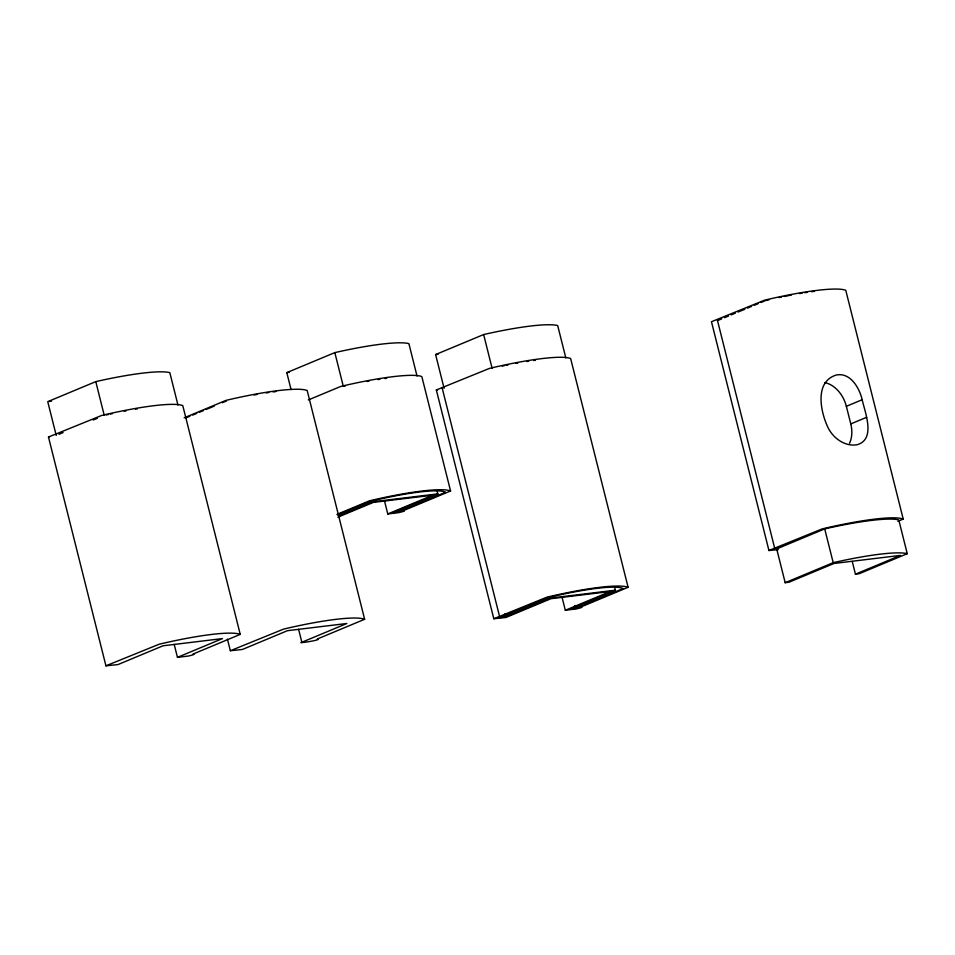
<?xml version="1.0" encoding="UTF-8"?>
<svg xmlns="http://www.w3.org/2000/svg" width="955" height="955" viewBox="0 0 955 955"><rect width="100%" height="100%" fill="white"/><g stroke="black" fill="none" stroke-linecap="round" stroke-linejoin="round"><path stroke-width="1.43" d="M177.451 657.362L222.503 638.585L163.042 645.795L117.99 664.573L105.933 665.814L48.478 437.044L101.696 415.449A91.596 12.594 -14.1 0 1 182.775 405.612L240.242 634.383L192.886 654.127L194.116 654.175L193.28 654.76L188.708 655.99L177.451 657.362L174.204 644.41M105.933 665.814L159.163 644.219A91.596 12.594 -14.1 0 1 240.242 634.383M565.312 610.269L610.364 591.491L550.904 598.713L505.852 617.491L493.807 618.733L436.339 389.962L489.557 368.367A91.596 12.594 -14.1 0 1 570.636 358.519L628.104 587.289L580.747 607.034L581.977 607.082L581.141 607.667L576.581 608.896L565.312 610.269L562.065 597.329M493.807 618.733L547.024 597.138A91.596 12.594 -14.1 0 1 628.104 587.289M298.593 629.309L301.852 642.261L346.892 623.484L287.431 630.694L242.391 649.472L230.346 650.737L283.551 629.118A91.596 12.594 -14.1 0 1 364.631 619.282L307.176 390.511A91.596 12.594 -14.1 0 0 226.096 400.348L184.148 417.836M778.277 549.602L768.942 550.534L711.463 321.728L764.692 300.145A91.596 12.594 -14.1 0 1 845.772 290.308L903.227 519.078L897.819 521.335M768.93 550.498L822.148 528.915A91.596 12.594 -14.1 0 1 903.227 519.078M177.952 405.027L169.823 372.641A91.143 12.522 -14.1 0 0 95.775 381.63L47.75 401.661L56.238 435.444M58.983 434.298L63.102 432.579M93.28 419.997L97.398 418.278M291.048 389.533L286.81 372.629L334.835 352.61A91.143 12.522 -14.1 0 1 408.883 343.621L417.013 376.007M185.891 417.908L189.95 416.213M192.659 415.091L196.718 413.396M199.428 412.274L203.487 410.578M206.185 409.444L214.314 406.066M222.431 402.676L226.49 400.981M308.286 399.966L340.756 386.429A91.596 12.594 -14.1 0 1 421.835 376.592L450.569 490.977L403.213 510.71L404.443 510.77L403.607 511.355L399.047 512.584L387.778 513.957L384.543 501.089M444.099 388.363L435.611 354.568L483.636 334.548A91.143 12.522 -14.1 0 1 557.684 325.56L565.826 357.946M717.718 320.522L721.777 318.839M724.487 317.705L728.546 316.01M731.255 314.887L735.314 313.192M738.024 312.07L744.781 309.241M747.49 308.119L751.549 306.424M754.259 305.302L758.318 303.606M761.016 302.472L765.086 300.789M337.019 514.351L369.49 500.814A91.596 12.594 -14.1 0 1 450.569 490.977M337.413 514.984L369.883 501.447A80.972 11.126 -14.1 0 1 445.555 492.267L398.199 512.011L392.803 512.668L437.844 493.878L437.139 491.073M338.846 515.987L372.975 501.757L437.844 493.878M337.879 517.192L373.369 502.39L432.83 495.179L387.778 513.957M824.929 382.645A27.48 20.067 67.4 0 1 846.357 406.317L862.174 399.715C859.416 388.124 850.619 372.355 836.52 374.969C814.663 381.332 820.333 410.387 827.149 425.644C831.745 437.139 844.208 446.904 857.029 444.767C876.404 439.348 864.633 411.474 862.174 399.715M364.631 619.282L317.275 639.026C322.921 639.886 295.489 643.909 301.852 642.261M849.532 443.299A27.48 20.067 67.4 0 0 850.786 423.913L866.603 417.311M615.378 590.202L570.338 608.98L575.734 608.323L623.09 588.59A80.972 11.126 -14.1 0 0 547.418 597.77L500.062 617.515L505.47 616.858L550.51 598.081L615.378 590.202L614.674 587.385M855.441 574.17L859.225 573.704L907.25 553.685L898.762 519.902A91.143 12.522 -14.1 0 0 824.714 528.891L776.69 548.91L785.177 582.693L788.961 582.24L834.002 563.462L900.493 555.392L855.441 574.17L852.266 561.492M785.177 582.693L833.202 562.674A91.143 12.522 -14.1 0 1 907.25 553.685M49.015 401.506L51.534 401.196M286.81 372.629L289.329 372.331M435.611 354.568L438.13 354.269M437.581 390.034L436.339 389.962M49.099 437.175L48.526 437.104M846.357 406.317L850.786 423.913M824.714 528.891L833.202 562.674M717.336 319.889L774.792 548.659M575.029 605.518L575.734 608.323M483.636 334.548L492.123 368.344M504.753 614.041L505.47 616.858M442.201 388.112L499.668 616.882M334.835 352.61L343.323 386.405A91.143 12.522 -14.1 0 1 345.364 385.939M227.445 639.193L230.334 650.701M95.775 381.63L104.262 415.425M766.364 300.479A80.972 11.126 -14.1 0 1 768.93 299.858M779.089 297.566A80.972 11.126 -14.1 0 1 781.596 297.029M784.294 296.468A80.972 11.126 -14.1 0 1 791.409 295.059M799.598 293.579A80.972 11.126 -14.1 0 1 802.224 293.137M804.802 292.719A80.972 11.126 -14.1 0 1 807.321 292.337M811.678 291.729A80.972 11.126 -14.1 0 1 814.472 291.371M502.258 366.111A91.143 12.522 -14.1 0 1 504.264 365.693M506.245 365.288A91.143 12.522 -14.1 0 1 508.215 364.894M515.951 363.413A91.143 12.522 -14.1 0 1 517.837 363.067M526.957 361.527A91.143 12.522 -14.1 0 1 528.7 361.253M533.809 360.513A91.143 12.522 -14.1 0 1 535.445 360.286M106.303 414.959A91.143 12.522 -14.1 0 1 108.345 414.506M110.374 414.064A91.143 12.522 -14.1 0 1 112.392 413.622M124.257 411.223A91.143 12.522 -14.1 0 1 126.179 410.853M135.514 409.194A91.143 12.522 -14.1 0 1 137.317 408.895M254.197 394.988A80.972 11.126 -14.1 0 1 256.955 394.487M266.206 392.923A80.972 11.126 -14.1 0 1 268.725 392.541M273.094 391.932A80.972 11.126 -14.1 0 1 275.876 391.574M367.138 381.475A91.143 12.522 -14.1 0 1 369.036 381.14M378.144 379.589A91.143 12.522 -14.1 0 1 379.899 379.314M384.996 378.574A91.143 12.522 -14.1 0 1 386.644 378.359"/></g></svg>
